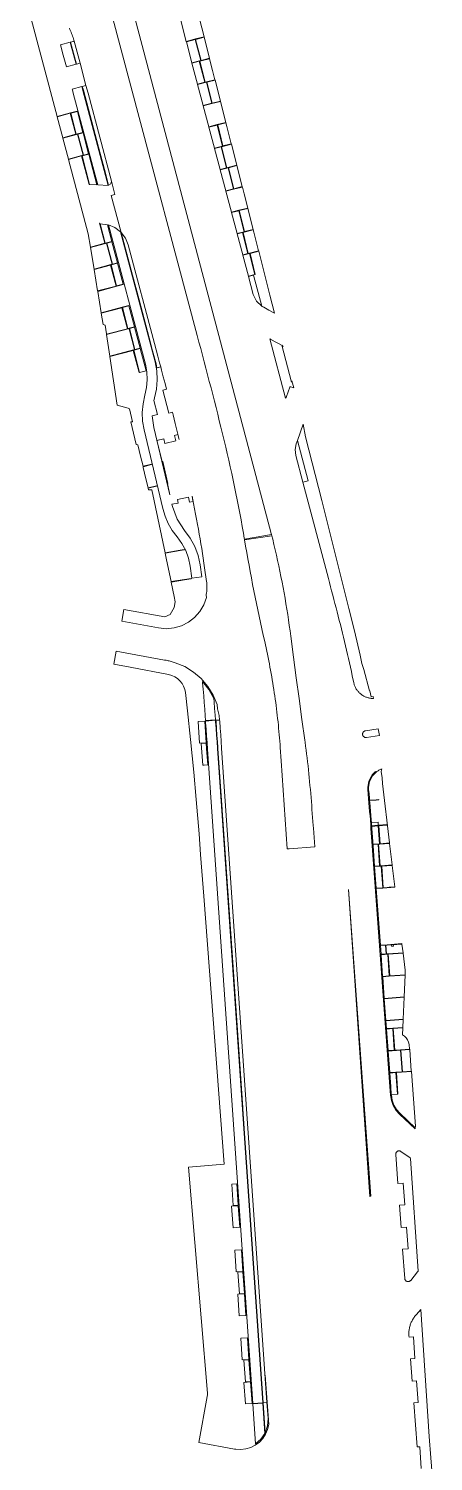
# Model space of a CAD drawing. Header units: metres. Extents: x 105146 to 106170, y 111783 to 118163.
# Drawn here: x 105354.5 to 105451.6, y 112404.7 to 112748.6 of the extents above; entities that cross this region are included whole.
import ezdxf

# ---------------------------------------------------------------- set-up
doc = ezdxf.new("R2010")
doc.units = ezdxf.units.M
doc.layers.add('20-EP-ZONA-DURA', color=253, linetype='CONTINUOUS', lineweight=13)
doc.layers.add('20-EP-ZONA-VERDE', color=84, linetype='CONTINUOUS', lineweight=13)

msp = doc.modelspace()

# ---------------------------------------------------------------- linework, layer by layer
at = {"layer": '20-EP-ZONA-DURA'}
for points in [[(105393.9353, 112756.8755), (105396.0021, 112748.7837), (105396.5542, 112746.6042), (105394.5405, 112746.0979), (105392.2799, 112745.5293), (105390.9499, 112750.5569), (105393.2723, 112751.1407), (105395.2689, 112751.6429), (105395.2447, 112751.7397), (105393.2479, 112751.2377), (105391.9801, 112756.2809), (105393.9573, 112756.7781), (105393.9353, 112756.8755)], [(105397.8558, 112741.4664), (105395.8662, 112740.9667), (105394.5362, 112745.9939), (105394.5649, 112746.0009), (105396.5788, 112746.5073), (105397.8558, 112741.4664)], [(105362.7575, 112742.2287), (105363.5083, 112739.4011), (105365.8279, 112740.0173), (105364.5897, 112744.6801), (105364.4163, 112745.3329), (105362.0967, 112744.7169), (105362.7575, 112742.2287)], [(105397.1255, 112735.8177), (105396.8343, 112735.7451), (105395.5049, 112740.7723), (105395.8573, 112740.8607), (105397.8804, 112741.3695), (105398.6051, 112738.5087), (105399.1628, 112736.3302), (105397.1255, 112735.8177)], [(105399.1876, 112736.2333), (105401.7916, 112726.0612), (105399.7105, 112725.5379), (105397.7035, 112725.0332), (105396.3727, 112730.0605), (105398.4421, 112730.5807), (105400.4945, 112731.0969), (105400.4701, 112731.1939), (105398.5145, 112730.7021), (105397.2465, 112735.7451), (105399.1876, 112736.2333)], [(105365.1733, 112733.1321), (105370.4139, 112713.3981), (105371.0261, 112711.0923), (105373.5437, 112710.9579), (105367.4871, 112733.7699), (105367.2397, 112734.7015), (105364.9201, 112734.0855), (105364.9713, 112733.8921), (105365.1733, 112733.1321)], [(105365.7831, 112723.2393), (105362.6467, 112722.4063), (105361.3158, 112727.4331), (105364.4485, 112728.2651), (105365.7831, 112723.2393)], [(105403.1022, 112720.9258), (105401.0995, 112720.4221), (105399.8315, 112725.4651), (105401.8165, 112725.9644), (105402.0385, 112725.0969), (105403.1022, 112720.9258)], [(105367.2391, 112718.1423), (105364.0033, 112717.2829), (105362.6723, 112722.3097), (105365.9049, 112723.1681), (105366.1945, 112723.245), (105367.5291, 112718.2193), (105367.2391, 112718.1423)], [(105402.2953, 112715.2579), (105402.0041, 112715.1847), (105400.7361, 112720.2276), (105401.0271, 112720.3007), (105403.1269, 112720.8289), (105404.4119, 112715.7901), (105402.2953, 112715.2579)], [(105405.7216, 112710.6544), (105403.6845, 112710.1422), (105402.4163, 112715.1851), (105404.4366, 112715.6932), (105405.7216, 112710.6544)], [(105404.8803, 112704.9779), (105403.1267, 112704.5369), (105401.7955, 112709.5641), (105403.6119, 112710.0209), (105405.7463, 112710.5575), (105406.1547, 112708.9561), (105407.0315, 112705.5186), (105404.8803, 112704.9779)], [(105408.3413, 112700.3832), (105406.2693, 112699.8621), (105405.0013, 112704.9051), (105407.0562, 112705.4219), (105408.3413, 112700.3832)], [(105407.4653, 112694.6979), (105407.1743, 112694.6247), (105405.9061, 112699.6677), (105406.1971, 112699.7409), (105408.366, 112700.2863), (105408.5047, 112699.7427), (105409.6465, 112695.2463), (105407.4653, 112694.6979)], [(105374.1947, 112691.9545), (105370.1443, 112690.8789), (105369.299, 112696.0347), (105372.8585, 112696.9799), (105373.1499, 112697.0573), (105374.4847, 112692.0315), (105374.1947, 112691.9545)], [(105409.6711, 112695.1495), (105412.3437, 112684.6247), (105413.4623, 112680.2703), (105412.0763, 112681.0352), (105410.89, 112681.6898), (105410.7414, 112681.772), (105410.7043, 112681.7923), (105410.687, 112681.8018), (105410.6785, 112681.8066), (105410.6737, 112681.8093), (105410.6707, 112681.8109), (105410.6669, 112681.8129), (105410.6377, 112681.8291), (105410.473, 112681.9262), (105410.4205, 112681.9591), (105408.4573, 112689.3793), (105407.2181, 112689.0677), (105407.1925, 112689.1643), (105408.7575, 112689.5578), (105408.8543, 112689.5823), (105407.5863, 112694.6252), (105409.6711, 112695.1495)], [(105375.4571, 112686.8061), (105371.0059, 112685.6241), (105370.1606, 112690.7799), (105374.1227, 112691.8319), (105375.4571, 112686.8061)], [(105378.1795, 112676.5617), (105373.1504, 112675.2261), (105373.1335, 112675.3383), (105372.7837, 112677.4355), (105372.3287, 112677.5565), (105371.8838, 112680.2701), (105376.8447, 112681.5875), (105378.1795, 112676.5617)], [(105379.5881, 112671.4521), (105373.9431, 112669.9529), (105373.1653, 112675.1267), (105378.3013, 112676.4905), (105378.5433, 112676.5547), (105379.8779, 112671.5291), (105379.5881, 112671.4521)], [(105412.6064, 112674.0039), (105415.4938, 112672.4106), (105415.5217, 112672.3024), (105415.2017, 112672.5689), (105417.5431, 112663.7259), (105417.6553, 112664.0492), (105418.0926, 112662.3576), (105417.3692, 112662.6066), (105417.3356, 112662.615), (105417.301, 112662.6175), (105417.2665, 112662.6139), (105417.2332, 112662.6045), (105417.2019, 112662.5894), (105417.1738, 112662.5692), (105417.1496, 112662.5444), (105417.13, 112662.5158), (105417.1156, 112662.4843), (105416.3544, 112660.2726), (105416.3271, 112660.2033), (105416.2951, 112660.1393), (105416.2589, 112660.0803), (105416.2168, 112660.0236), (105416.17, 112659.9711), (105416.1187, 112659.9227), (105416.0748, 112659.8873), (105412.3167, 112674.0983), (105412.3425, 112674.0954), (105412.4097, 112674.0816), (105412.4756, 112674.0622), (105412.5406, 112674.0366), (105412.6064, 112674.0039)], [(105434.9379, 112594.7253), (105436.2451, 112589.5969), (105436.3631, 112589.6031), (105436.6427, 112588.1677), (105437.1407, 112588.2363), (105437.2096, 112587.7981), (105437.0469, 112587.7994), (105436.8602, 112587.8082), (105436.6719, 112587.8245), (105436.4817, 112587.8485), (105436.2968, 112587.8794), (105436.1092, 112587.9184), (105435.9251, 112587.9643), (105435.7461, 112588.0165), (105435.5662, 112588.0768), (105435.386, 112588.1452), (105435.2115, 112588.2195), (105435.0421, 112588.2997), (105434.8741, 112588.3874), (105434.7087, 112588.4823), (105434.5471, 112588.5837), (105434.3914, 112588.6902), (105434.2383, 112588.8042), (105434.0941, 112588.9205), (105433.9492, 112589.0471), (105433.8108, 112589.1782), (105433.6801, 112589.3121), (105433.5524, 112589.4536), (105433.4317, 112589.5986), (105433.3164, 112589.7487), (105433.2062, 112589.9045), (105433.1023, 112590.0646), (105433.0059, 112590.2266), (105432.9156, 112590.3933), (105432.8314, 112590.5644), (105432.7545, 112590.7378), (105432.6853, 112590.9118), (105432.6222, 112591.0908), (105432.5662, 112591.272), (105432.5169, 112591.4575), (105432.4754, 112591.6431), (105432.3646, 112592.1877), (105432.148, 112593.2267), (105431.9272, 112594.2637), (105431.7025, 112595.2988), (105431.4735, 112596.3316), (105431.2411, 112597.3621), (105431.005, 112598.3906), (105430.7656, 112599.4172), (105430.5233, 112600.4417), (105430.2779, 112601.4643), (105430.03, 112602.485), (105429.7795, 112603.5037), (105429.5268, 112604.5206), (105429.2721, 112605.5356), (105429.0156, 112606.549), (105428.7573, 112607.5606), (105428.4976, 112608.5707), (105428.2367, 112609.579), (105427.9747, 112610.5858), (105427.7126, 112611.5882), (105427.4489, 112612.5928), (105427.1849, 112613.5957), (105426.9205, 112614.5974), (105426.6561, 112615.5978), (105426.3919, 112616.5969), (105420.2799, 112639.6977), (105421.5367, 112640.0301), (105418.9683, 112649.7383), (105420.3149, 112653.6507), (105420.8913, 112650.5647), (105424.7949, 112635.2853), (105427.3641, 112625.1033), (105428.6407, 112619.9861), (105431.3021, 112609.3937), (105432.6313, 112604.0009), (105434.0537, 112598.2289), (105434.4085, 112596.1651), (105434.9379, 112594.7253)], [(105412.8383, 112626.8343), (105406.2815, 112625.8824), (105406.2727, 112625.9338), (105406.2491, 112626.0735), (105412.7492, 112627.1961), (105412.8383, 112626.8343)], [(105416.524, 112551.7022), (105415.0657, 112572.7948), (105414.8446, 112575.9931), (105414.792, 112576.7549), (105414.7339, 112577.5336), (105414.672, 112578.3119), (105414.6065, 112579.0899), (105414.5373, 112579.8676), (105414.4645, 112580.645), (105414.388, 112581.422), (105414.3078, 112582.1987), (105414.2239, 112582.9749), (105414.1364, 112583.7508), (105414.0452, 112584.5262), (105413.9504, 112585.3012), (105413.8519, 112586.0758), (105413.7497, 112586.8498), (105413.6439, 112587.6234), (105413.5344, 112588.3965), (105413.4213, 112589.169), (105413.3046, 112589.941), (105413.1842, 112590.7125), (105413.0601, 112591.4833), (105412.9324, 112592.2536), (105412.8011, 112593.0233), (105412.6662, 112593.7921), (105412.5276, 112594.5607), (105412.3854, 112595.3284), (105412.2395, 112596.0954), (105412.0901, 112596.8618), (105411.937, 112597.6274), (105411.7803, 112598.3923), (105411.62, 112599.1564), (105411.4561, 112599.9198), (105411.2886, 112600.6824), (105411.1176, 112601.4438), (105410.7747, 112602.9665), (105410.4371, 112604.4901), (105410.1049, 112606.0147), (105409.778, 112607.5406), (105409.4564, 112609.0675), (105409.1402, 112610.5956), (105408.8294, 112612.1248), (105408.5239, 112613.6551), (105408.2237, 112615.1864), (105407.9289, 112616.7187), (105407.6394, 112618.2521), (105407.3554, 112619.7865), (105407.222, 112620.5211), (105407.0766, 112621.3218), (105406.8033, 112622.8582), (105406.5353, 112624.3955), (105406.2815, 112625.8824), (105412.8383, 112626.8343), (105413.0317, 112626.0487), (105413.3392, 112624.7667), (105413.6391, 112623.4828), (105413.9312, 112622.1972), (105414.2156, 112620.9098), (105414.4922, 112619.6207), (105414.7612, 112618.33), (105415.0223, 112617.0377), (105415.2758, 112615.7439), (105415.5214, 112614.4486), (105415.7593, 112613.152), (105415.9894, 112611.8536), (105416.2117, 112610.5537), (105416.4262, 112609.2532), (105416.6329, 112607.9511), (105416.8318, 112606.6477), (105417.0228, 112605.3432), (105417.206, 112604.0376), (105417.3815, 112602.7305), (105418.0402, 112597.7383), (105418.7068, 112592.7468), (105419.3811, 112587.7563), (105420.0632, 112582.7668), (105420.753, 112577.7785), (105420.8188, 112577.3053), (105420.9446, 112576.3645), (105421.0661, 112575.4222), (105421.1832, 112574.479), (105421.2959, 112573.5342), (105421.4048, 112572.5884), (105421.5099, 112571.6415), (105421.611, 112570.6935), (105421.709, 112569.7442), (105421.8037, 112568.7939), (105421.895, 112567.8425), (105421.9836, 112566.8901), (105422.0693, 112565.9369), (105422.1525, 112564.9826), (105422.2334, 112564.0273), (105422.312, 112563.0711), (105422.3887, 112562.1141), (105422.4635, 112561.1563), (105422.5365, 112560.1975), (105422.6083, 112559.238), (105422.6786, 112558.2774), (105422.7478, 112557.318), (105422.792, 112556.6975), (105423.1086, 112552.1574), (105416.9523, 112551.7318), (105416.524, 112551.7022)], [(105399.7097, 112586.3604), (105399.812, 112585.3482), (105399.814, 112585.3336), (105399.8173, 112585.3185), (105399.9015, 112584.9914), (105399.9783, 112584.6638), (105400.0479, 112584.3363), (105400.1105, 112584.0065), (105400.1659, 112583.6773), (105400.2147, 112583.3448), (105400.2565, 112583.0103), (105400.2909, 112582.6769), (105400.2961, 112582.6219), (105400.2922, 112582.6216), (105399.4015, 112582.5583), (105399.4017, 112582.5553), (105399.4269, 112582.2011), (105399.5401, 112580.5965), (105399.6525, 112578.9905), (105399.7643, 112577.3829), (105399.8555, 112576.0651), (105399.8626, 112575.9631), (105399.8757, 112575.7741), (105400.893, 112561.0976), (105400.8999, 112560.9977), (105403.353, 112525.6069), (105405.8387, 112489.5041), (105405.8556, 112489.503), (105405.8717, 112489.2703), (105407.3363, 112468.1411), (105409.4109, 112438.2004), (105409.412, 112438.1955), (105410.7605, 112418.7411), (105411.2595, 112411.5399), (105411.8162, 112413.2132), (105411.9237, 112414.9749), (105411.6583, 112418.8033), (105411.2031, 112425.3708), (105412.0692, 112413.519), (105411.794, 112412.3343), (105411.3177, 112411.215), (105410.6549, 112410.1952), (105409.8255, 112409.3054), (105408.8547, 112408.5727), (105407.7716, 112408.0192), (105406.6091, 112407.6615), (105405.4021, 112407.5105), (105404.1873, 112407.5707), (105403.86, 112407.6229), (105403.8291, 112407.6284), (105395.3291, 112409.2093), (105397.3429, 112420.2789), (105397.3879, 112420.6724), (105397.3807, 112421.0683), (105392.8071, 112475.2735), (105401.3735, 112475.9963), (105396.4997, 112540.3807), (105395.7393, 112550.3365), (105395.3509, 112555.2909), (105394.6711, 112563.5355), (105394.0895, 112570.1007), (105393.3293, 112577.9577), (105392.5977, 112584.7973), (105392.0835, 112589.2159), (105391.9278, 112589.9893), (105391.6523, 112590.7286), (105391.264, 112591.4154), (105390.7725, 112592.0325), (105390.1901, 112592.5646), (105389.5312, 112592.9985), (105388.8122, 112593.3234), (105388.0511, 112593.5311), (105378.8081, 112595.2843), (105374.8731, 112595.9977), (105375.4583, 112599.1683), (105387.0549, 112597.0281), (105387.3531, 112596.9741), (105387.4622, 112596.9534), (105387.7087, 112596.9059), (105387.9545, 112596.8545), (105388.1994, 112596.7993), (105388.4434, 112596.7403), (105388.6865, 112596.6774), (105388.9285, 112596.6107), (105389.4093, 112596.466), (105389.6479, 112596.388), (105391.9048, 112595.4328), (105393.9894, 112594.1441), (105395.8527, 112592.5521), (105397.451, 112590.6943), (105398.7468, 112588.6141), (105399.7097, 112586.3604)], [(105396.8189, 112583.6263), (105396.9007, 112582.4801), (105399.2945, 112582.6533), (105399.2129, 112583.7969), (105399.0973, 112585.3939), (105398.9797, 112586.9929), (105398.9185, 112587.8103), (105397.7173, 112589.9658), (105396.1951, 112591.9079), (105396.2207, 112591.5903), (105396.3451, 112590.0007), (105396.4669, 112588.4091), (105396.5863, 112586.8153), (105396.7037, 112585.2193), (105396.8189, 112583.6263)], [(105395.4765, 112577.0633), (105397.0723, 112577.1739), (105396.7087, 112582.3619), (105395.1169, 112582.2509), (105395.4765, 112577.0633)], [(105399.3015, 112582.5535), (105396.9077, 112582.3803), (105396.9331, 112582.0251), (105397.0461, 112580.4221), (105397.1585, 112578.8171), (105397.2703, 112577.2101), (105397.3817, 112575.6013), (105408.2665, 112418.5683), (105410.6607, 112418.7343), (105399.7761, 112575.7673), (105399.6645, 112577.3761), (105399.5527, 112578.9835), (105399.4403, 112580.5895), (105399.3271, 112582.1941), (105399.3015, 112582.5535)], [(105435.4543, 112578.4346), (105435.3833, 112578.4333), (105435.3146, 112578.438), (105435.2453, 112578.4488), (105435.1768, 112578.4657), (105435.1099, 112578.4886), (105435.0457, 112578.5171), (105434.9848, 112578.5507), (105434.926, 112578.5903), (105434.8718, 112578.6341), (105434.8209, 112578.6831), (105434.7755, 112578.7352), (105434.7343, 112578.7916), (105434.698, 112578.8518), (105434.6669, 112578.9152), (105434.6414, 112578.9812), (105434.6224, 112579.0472), (105434.6086, 112579.1172), (105434.6012, 112579.1865), (105434.5999, 112579.2565), (105434.6047, 112579.3274), (105434.6156, 112579.3966), (105434.6325, 112579.4647), (105434.6549, 112579.53), (105434.6836, 112579.5947), (105434.7178, 112579.6567), (105434.7561, 112579.7137), (105434.8004, 112579.7686), (105434.8492, 112579.8194), (105434.9019, 112579.8653), (105434.959, 112579.907), (105435.0192, 112579.9432), (105435.0819, 112579.9739), (105435.147, 112579.9991), (105435.2148, 112580.0187), (105435.2877, 112580.0329), (105438.3884, 112580.5016), (105438.6454, 112578.9138), (105435.528, 112578.4425), (105435.4543, 112578.4346)], [(105397.1706, 112575.7565), (105397.0779, 112577.0748), (105396.6735, 112577.0456), (105395.8835, 112576.9907), (105395.8838, 112576.9862), (105395.8667, 112576.9849), (105396.2428, 112571.802), (105396.5514, 112571.8246), (105397.4389, 112571.8861), (105397.4384, 112571.8933), (105397.4431, 112571.8937), (105397.1706, 112575.7565)], [(105439.3889, 112567.3487), (105441.0836, 112553.1071), (105438.7997, 112552.9374), (105438.4861, 112557.1941), (105440.5447, 112557.3535), (105440.5211, 112557.5523), (105438.3731, 112557.3811), (105438.3691, 112557.3808), (105438.3145, 112558.1155), (105436.7201, 112557.9969), (105436.6705, 112558.6405), (105436.5903, 112559.6779), (105436.5085, 112560.7163), (105436.4251, 112561.7557), (105436.3399, 112562.7963), (105436.3002, 112563.2719), (105437.8945, 112563.3989), (105438.5437, 112563.4507), (105438.5317, 112563.5499), (105437.8865, 112563.4985), (105436.292, 112563.3715), (105436.2523, 112563.8381), (105436.1627, 112564.8807), (105436.0692, 112565.9389), (105436.0505, 112566.4015), (105436.292, 112567.8664), (105436.9697, 112569.1875), (105437.0747, 112569.3263), (105437.7601, 112570.0353), (105437.8714, 112570.1258), (105438.0235, 112570.2414), (105438.1785, 112570.3498), (105438.3382, 112570.4522), (105438.5013, 112570.548), (105438.6696, 112570.6382), (105438.8405, 112570.7211), (105439.0145, 112570.7972), (105439.1923, 112570.8667), (105439.2292, 112570.8795), (105439.0641, 112570.2931), (105439.3141, 112568.7701), (105439.3889, 112567.3487)], [(105439.0871, 112547.6441), (105438.7977, 112547.6229), (105438.4181, 112552.809), (105438.7173, 112552.8309), (105441.0958, 112553.0051), (105441.3993, 112550.4543), (105441.7098, 112547.8361), (105439.0871, 112547.6441)], [(105440.5706, 112542.4397), (105439.5734, 112542.3665), (105439.1937, 112547.5515), (105441.7216, 112547.7367), (105442.3338, 112542.5742), (105441.9632, 112542.5419), (105440.9696, 112542.469), (105440.5706, 112542.4397)], [(105436.6243, 112468.2987), (105436.3248, 112468.2778), (105431.2338, 112541.9236), (105431.9575, 112532.0392), (105436.6243, 112468.2987)], [(105444.0535, 112528.8581), (105444.3231, 112526.7707), (105440.6351, 112526.5007), (105440.3355, 112526.4787), (105440.1821, 112528.5747), (105440.4813, 112528.5967), (105441.5783, 112528.677), (105441.6075, 112528.2781), (105442.0065, 112528.3071), (105441.9773, 112528.7062), (105444.0535, 112528.8581)], [(105444.8206, 112521.4929), (105441.1215, 112521.222), (105440.7417, 112526.4081), (105444.3359, 112526.6713), (105444.8665, 112522.5627), (105444.8206, 112521.4929)], [(105444.592, 112516.1619), (105439.8135, 112515.8121), (105439.4342, 112520.9983), (105441.0295, 112521.1151), (105444.8163, 112521.3923), (105444.592, 112516.1619)], [(105444.3633, 112510.8311), (105440.2005, 112510.5263), (105439.8207, 112515.7123), (105444.5877, 112516.0627), (105444.3633, 112510.8311)], [(105444.2738, 112508.7429), (105444.2665, 112508.8427), (105441.8393, 112508.6641), (105440.3449, 112508.5541), (105440.2077, 112510.4265), (105444.359, 112510.7305), (105444.2738, 112508.7429)], [(105444.2738, 112508.7429), (105444.2009, 112507.0447), (105444.6427, 112506.7291), (105445.053, 112506.3036), (105445.3923, 112505.8197), (105445.6525, 112505.289), (105445.8273, 112504.7243), (105445.9083, 112503.648), (105443.6875, 112503.4857), (105442.3275, 112503.3861), (105441.9459, 112508.5716), (105444.2738, 112508.7429)], [(105446.3064, 112498.3635), (105444.1729, 112498.2071), (105443.7939, 112503.3933), (105445.9159, 112503.5483), (105446.3064, 112498.3635)], [(105447.3031, 112485.1335), (105447.2355, 112484.7043), (105443.6116, 112488.1498), (105442.7871, 112489.0928), (105442.1495, 112490.171), (105441.7203, 112491.3478), (105441.5142, 112492.5833), (105441.5059, 112492.6973), (105443.002, 112492.8071), (105443.1015, 112492.8143), (105442.7213, 112498.0004), (105446.314, 112498.2637), (105447.3031, 112485.1335)], [(105446.1434, 112477.4041), (105447.9582, 112450.352), (105447.8219, 112450.1825), (105446.162, 112448.1173), (105446.1121, 112448.0606), (105446.0608, 112448.0117), (105446.0056, 112447.9677), (105445.9463, 112447.9286), (105445.8839, 112447.8949), (105445.819, 112447.8669), (105445.7519, 112447.8448), (105445.6831, 112447.8287), (105445.6124, 112447.8187), (105445.5425, 112447.815), (105445.4713, 112447.8176), (105445.4005, 112447.8264), (105445.3318, 112447.8413), (105445.264, 112447.8625), (105445.1983, 112447.8895), (105445.1363, 112447.9217), (105445.0758, 112447.9602), (105445.0198, 112448.0034), (105444.9683, 112448.0509), (105444.9201, 112448.1038), (105444.8778, 112448.1595), (105444.8397, 112448.2204), (105444.8075, 112448.2835), (105444.7812, 112448.3487), (105444.7606, 112448.4167), (105444.7461, 112448.4856), (105444.7374, 112448.5594), (105444.2209, 112455.6089), (105445.5173, 112455.7037), (105445.1377, 112460.8899), (105443.8411, 112460.7949), (105443.4469, 112466.1735), (105444.7433, 112466.2685), (105444.3637, 112471.4545), (105443.0671, 112471.3597), (105442.557, 112478.3408), (105442.5549, 112478.4132), (105442.5589, 112478.4835), (105442.569, 112478.5523), (105442.5847, 112478.6191), (105442.6064, 112478.6849), (105442.6338, 112478.7489), (105442.6669, 112478.8107), (105442.7045, 112478.8682), (105442.7483, 112478.924), (105442.795, 112478.9738), (105442.8467, 112479.0202), (105442.9032, 112479.0627), (105442.9619, 112479.0991), (105443.0099, 112479.1243), (105443.016, 112479.127), (105443.0318, 112479.1342), (105443.0415, 112479.1388), (105443.0881, 112479.1565), (105443.1545, 112479.1767), (105443.2226, 112479.1912), (105443.2916, 112479.1997), (105443.3609, 112479.2022), (105443.4313, 112479.1985), (105443.5, 112479.1889), (105443.567, 112479.1734), (105443.6329, 112479.1522), (105443.698, 112479.1247), (105443.759, 112479.0924), (105443.8214, 112479.052), (105446.0103, 112477.4986), (105446.1434, 112477.4041)], [(105404.7685, 112466.1403), (105404.4089, 112471.3279), (105403.2105, 112471.2449), (105403.5699, 112466.0573), (105404.7685, 112466.1403)], [(105405.1349, 112460.8531), (105404.7755, 112466.0405), (105403.1797, 112465.9299), (105403.5393, 112460.7423), (105405.1349, 112460.8531)], [(105404.2723, 112450.1677), (105405.8679, 112450.2783), (105405.5085, 112455.4659), (105403.9127, 112455.3553), (105404.2723, 112450.1677)], [(105406.2345, 112444.9911), (105405.8749, 112450.1785), (105404.6763, 112450.0955), (105405.0359, 112444.9079), (105406.2345, 112444.9911)], [(105406.6009, 112439.7037), (105406.2413, 112444.8913), (105404.6457, 112444.7807), (105405.0053, 112439.5931), (105406.6009, 112439.7037)], [(105405.7383, 112429.0185), (105407.3339, 112429.1291), (105406.9743, 112434.3167), (105405.3787, 112434.2061), (105405.7383, 112429.0185)], [(105407.7003, 112423.8417), (105407.3409, 112429.0293), (105406.1419, 112428.9463), (105406.5013, 112423.7587), (105407.7003, 112423.8417)], [(105408.0669, 112418.5545), (105407.7073, 112423.7421), (105406.1111, 112423.6313), (105406.4707, 112418.4439), (105408.0669, 112418.5545)], [(105410.6675, 112418.6345), (105408.2733, 112418.4685), (105408.9389, 112408.8649), (105410.2116, 112409.975), (105411.1715, 112411.3645), (105410.6675, 112418.6345)]]:
    msp.add_lwpolyline(points, close=True, dxfattribs=at)
for points in [[(105364.226, 112748.7058), (105364.3655, 112748.3955), (105364.5004, 112748.0827), (105364.6294, 112747.7702), (105364.7541, 112747.4546), (105364.8738, 112747.1372), (105364.9889, 112746.8169), (105365.0984, 112746.4967), (105365.2032, 112746.174), (105365.3029, 112745.8496), (105365.379, 112745.5877), (105365.1869, 112745.5375), (105364.5099, 112745.3629), (105365.9193, 112740.0489), (105365.9229, 112740.0498), (105365.9247, 112740.0429), (105366.7914, 112740.2731), (105366.7945, 112740.2739), (105368.2061, 112734.9581), (105367.3363, 112734.7271), (105367.3375, 112734.7228), (105367.3327, 112734.7215), (105370.1804, 112724.0154), (105370.2013, 112723.9366), (105370.1979, 112723.9357), (105372.8703, 112713.8555), (105372.8775, 112713.8574), (105373.6429, 112710.9749), (105374.1654, 112711.3247), (105374.3205, 112711.9341), (105375.1609, 112708.7688), (105374.2949, 112708.5423), (105376.6433, 112699.6868), (105376.6411, 112699.6891), (105377.7947, 112695.3451), (105380.946, 112683.4782), (105383.7791, 112672.8099), (105384.1921, 112671.2522), (105385.0226, 112668.1146), (105385.2087, 112667.1409), (105385.2761, 112667.1586), (105386.1477, 112667.3867), (105386.354, 112666.6041), (105386.7766, 112665.0003), (105387.1972, 112663.3962), (105387.5434, 112662.0653), (105386.6683, 112661.8359), (105388.1005, 112656.2915), (105388.9727, 112656.5079), (105389.1236, 112655.9156), (105389.6597, 112653.7801), (105389.9773, 112652.5), (105390.2922, 112651.2191), (105390.6031, 112649.9373), (105390.2953, 112651.1579), (105389.4225, 112650.9373), (105389.7548, 112649.6186), (105387.1315, 112649.0267), (105386.8799, 112650.0999), (105385.2407, 112649.7301), (105386.4879, 112644.6629), (105386.6235, 112644.6955), (105387.8667, 112639.437), (105387.7777, 112639.4149), (105388.3116, 112636.7011), (105384.4907, 112652.8641), (105384.1276, 112655.6118), (105385.4029, 112655.9397), (105384.525, 112659.3537), (105384.6731, 112659.9049), (105384.6807, 112659.9311), (105385.1522, 112662.0795), (105385.3282, 112664.2721), (105385.2056, 112666.4682), (105384.7867, 112668.6275), (105376.5005, 112699.8287), (105375.1433, 112700.8322), (105373.5811, 112701.4715), (105382.4673, 112668.0115), (105382.8241, 112666.1721), (105382.9285, 112664.3013), (105382.7785, 112662.4336), (105382.3769, 112660.6035), (105382.3693, 112660.5773), (105381.9146, 112658.5387), (105381.726, 112656.4586), (105381.8066, 112654.3715), (105382.1551, 112652.3121), (105386.6349, 112633.3613), (105387.1847, 112631.527), (105387.9471, 112629.7704), (105388.9114, 112628.116), (105390.0643, 112626.5869), (105391.2241, 112625.0104), (105392.1491, 112623.2856), (105392.8209, 112621.4473), (105393.2259, 112619.5325), (105393.6265, 112616.6371), (105395.9959, 112617.0171), (105395.6033, 112619.8615), (105395.128, 112622.1094), (105394.3395, 112624.2674), (105393.2536, 112626.2921), (105391.8923, 112628.1429), (105390.0885, 112630.8546), (105388.9705, 112633.9135), (105388.8538, 112634.4072), (105390.3403, 112634.6927), (105390.1564, 112635.553), (105392.79, 112636.1423), (105393.0419, 112634.9305), (105393.9267, 112635.0967), (105393.6685, 112636.3389), (105393.6758, 112636.3405), (105393.8054, 112635.7137), (105394.0379, 112634.5691), (105394.2859, 112633.3238), (105394.5287, 112632.0775), (105394.7665, 112630.8303), (105394.999, 112629.5821), (105395.2093, 112628.4261), (105395.4145, 112627.2692), (105395.6145, 112626.1114), (105395.8094, 112624.9527), (105395.9992, 112623.7927), (105396.1838, 112622.6318), (105396.3632, 112621.4701), (105396.5375, 112620.3075), (105396.7003, 112619.1905), (105396.8591, 112618.0734), (105397.0137, 112616.9554), (105397.1642, 112615.837), (105397.1886, 112615.6376), (105397.2087, 112615.4396), (105397.225, 112615.2384), (105397.2371, 112615.0375), (105397.2451, 112614.837), (105397.249, 112614.6345), (105397.2487, 112614.4356), (105397.2444, 112614.2365), (105397.2359, 112614.0351), (105397.2233, 112613.834), (105397.2066, 112613.6333), (105397.1858, 112613.4344), (105397.1611, 112613.2353), (105397.1321, 112613.0367), (105397.0992, 112612.8391), (105397.0615, 112612.6383), (105397.0583, 112612.6025), (105397.0593, 112612.5824), (105397.1183, 112611.9989), (105396.4762, 112610.2461), (105395.5195, 112608.6432), (105394.2816, 112607.2461), (105392.8056, 112606.1034), (105391.1429, 112605.2549), (105389.3515, 112604.7302), (105387.4938, 112604.5476), (105385.6345, 112604.7135), (105376.7833, 112606.3471), (105376.7873, 112606.3687), (105377.2947, 112609.1189), (105387.1227, 112607.3613), (105388.4607, 112607.9903), (105389.3925, 112609.6687), (105389.5955, 112611.0117), (105389.3899, 112612.2663), (105388.6669, 112615.7493), (105391.8627, 112616.2561), (105393.4437, 112616.5067), (105393.4279, 112616.6055), (105391.8469, 112616.3549), (105388.6465, 112615.8475), (105387.5629, 112621.0677), (105387.2277, 112622.6581), (105390.8133, 112623.2781), (105391.8551, 112623.4435), (105391.8037, 112623.5509), (105390.7963, 112623.3767), (105387.2071, 112622.7561), (105384.0273, 112637.8435), (105383.2527, 112637.8425), (105383.1509, 112638.2751), (105385.1509, 112638.7681), (105385.1279, 112638.8651), (105383.1281, 112638.3719), (105382.6141, 112640.5563), (105381.9753, 112643.2701), (105381.9367, 112643.4341), (105383.9325, 112643.9261), (105383.9085, 112644.0233), (105381.9138, 112643.5313), (105381.3365, 112645.9839), (105380.6979, 112648.6979), (105380.2445, 112648.7891), (105378.9579, 112654.1815), (105379.3935, 112654.1655), (105378.6749, 112657.2939), (105378.3051, 112657.5087), (105375.7149, 112658.1669), (105373.958, 112669.8537), (105379.5657, 112671.3425), (105380.9745, 112666.0325), (105381.0711, 112666.0581), (105382.6683, 112666.4759), (105381.2559, 112671.7915), (105381.2303, 112671.8881), (105379.8957, 112676.9139), (105379.8699, 112677.0107), (105378.5353, 112682.0365), (105378.5097, 112682.1331), (105376.9153, 112681.7097), (105371.8675, 112680.3691), (105371.0222, 112685.5249), (105375.5791, 112686.7351), (105377.1751, 112687.1589), (105377.1493, 112687.2555), (105375.8147, 112692.2813), (105375.7889, 112692.3779), (105374.4543, 112697.4037), (105374.4287, 112697.5005), (105373.3593, 112701.5275), (105371.601, 112701.7182), (105371.5477, 112701.9201), (105371.4433, 112701.9237), (105372.7367, 112697.051), (105369.2827, 112696.1339), (105368.7619, 112699.3103), (105364.0288, 112717.1863), (105367.1691, 112718.0201), (105368.9905, 112711.1611), (105369.0949, 112711.1577), (105370.8173, 112711.0995), (105368.8599, 112718.4692), (105368.8345, 112718.5659), (105367.4996, 112723.5916), (105367.4737, 112723.6883), (105366.1387, 112728.714), (105366.1129, 112728.8105), (105364.5185, 112728.3871), (105361.2902, 112727.5299), (105354.4515, 112753.3585)], [(105448.7093, 112402.9955), (105448.3295, 112408.1817), (105447.6971, 112408.1353), (105446.9225, 112418.7159), (105447.9571, 112418.8217), (105447.5773, 112424.0079), (105446.5405, 112423.9319), (105446.1473, 112429.3021), (105447.1815, 112429.3779), (105446.8017, 112434.5641), (105445.7677, 112434.4883), (105445.7425, 112434.8338), (105445.7298, 112435.0548), (105445.7244, 112435.2791), (105445.7264, 112435.5004), (105445.7355, 112435.7217), (105445.7518, 112435.9427), (105445.7753, 112436.1629), (105445.8059, 112436.382), (105445.8438, 112436.6001), (105445.8885, 112436.8168), (105445.9405, 112437.0324), (105445.9993, 112437.2456), (105446.0665, 112437.4612), (105446.1388, 112437.669), (105446.2175, 112437.8735), (105446.3039, 112438.0781), (105446.3969, 112438.2798), (105446.497, 112438.4795), (105446.6031, 112438.6747), (105446.7147, 112438.865), (105446.8317, 112439.0506), (105446.9586, 112439.2378), (105447.088, 112439.4159), (105447.2238, 112439.5907), (105447.3641, 112439.7596), (105447.5149, 112439.9295), (105448.5795, 112441.0902), (105448.5795, 112441.0902), (105450.6233, 112410.6239), (105450.9999, 112405.4791), (105451.5965, 112397.4247)]]:
    msp.add_lwpolyline(points, dxfattribs=at)
at = {"layer": '20-EP-ZONA-VERDE'}
msp.add_lwpolyline([(105368.1365, 112796.0573), (105412.7001, 112627.3907), (105412.7001, 112627.3907), (105412.7513, 112627.1965), (105406.2491, 112626.0735), (105406.2157, 112626.2709), (105406.0157, 112627.4549), (105405.7355, 112629.0561), (105405.4459, 112630.6557), (105405.1477, 112632.2535), (105404.8407, 112633.8497), (105404.5257, 112635.4443), (105404.2027, 112637.0373), (105403.8721, 112638.6287), (105403.5343, 112640.2185), (105403.1895, 112641.8067), (105402.8381, 112643.3937), (105402.4805, 112644.9789), (105402.1169, 112646.5629), (105401.7477, 112648.1455), (105401.3733, 112649.7269), (105400.9937, 112651.3069), (105400.6095, 112652.8859), (105400.2209, 112654.4637), (105399.8281, 112656.0403), (105399.4317, 112657.6161), (105399.0319, 112659.1911), (105398.6289, 112660.7651), (105398.2231, 112662.3383), (105397.8149, 112663.9109), (105397.4045, 112665.4829), (105396.9923, 112667.0545), (105396.5785, 112668.6255), (105396.1633, 112670.1961), (105395.7475, 112671.7665), (105395.3309, 112673.3365), (105394.9139, 112674.9067), (105363.0953, 112794.7235)], dxfattribs=at)
for points in [[(105396.5853, 112746.5089), (105394.5649, 112746.0009), (105394.5362, 112745.9939), (105394.4394, 112745.9686), (105392.3055, 112745.4327), (105392.2799, 112745.5293), (105394.5405, 112746.0979), (105396.5611, 112746.6059), (105396.5853, 112746.5089)], [(105366.7945, 112740.2739), (105365.9247, 112740.0429), (105364.6863, 112744.7057), (105364.5129, 112745.3587), (105365.3829, 112745.5895), (105366.7945, 112740.2739)], [(105395.7696, 112740.9417), (105393.6357, 112740.4053), (105392.3055, 112745.4327), (105394.4394, 112745.9686), (105395.7696, 112740.9417)], [(105395.8662, 112740.9667), (105395.8328, 112740.9581), (105395.7696, 112740.9417), (105394.4394, 112745.9686), (105394.5362, 112745.9939), (105395.8662, 112740.9667)], [(105397.8803, 112741.3695), (105395.8573, 112740.8607), (105395.5049, 112740.7723), (105395.4078, 112740.7474), (105393.6613, 112740.3085), (105393.6357, 112740.4053), (105395.7696, 112740.9417), (105395.8328, 112740.9581), (105395.8662, 112740.9667), (105397.8561, 112741.4665), (105397.8803, 112741.3695)], [(105396.7376, 112735.7202), (105394.9925, 112735.2815), (105393.6613, 112740.3085), (105395.4078, 112740.7474), (105396.7376, 112735.7202)], [(105396.8343, 112735.7451), (105396.7376, 112735.7202), (105395.4078, 112740.7474), (105395.5049, 112740.7723), (105396.8343, 112735.7451)], [(105399.1877, 112736.2333), (105397.2465, 112735.7451), (105397.1496, 112735.7208), (105395.0169, 112735.1845), (105394.9925, 112735.2815), (105396.7376, 112735.7202), (105396.8343, 112735.7451), (105397.1255, 112735.8177), (105399.1633, 112736.3303), (105399.1877, 112736.2333)], [(105368.7097, 112733.0617), (105374.3205, 112711.9341), (105374.1652, 112711.3243), (105373.6429, 112710.9749), (105367.5837, 112733.7955), (105367.3363, 112734.7271), (105368.2061, 112734.9581), (105368.7097, 112733.0617)], [(105398.4177, 112730.6777), (105396.3479, 112730.1574), (105395.0169, 112735.1845), (105397.1496, 112735.7208), (105398.4177, 112730.6777)], [(105398.5145, 112730.7021), (105398.4177, 112730.6777), (105397.1496, 112735.7208), (105397.2465, 112735.7451), (105398.5145, 112730.7021)], [(105396.3504, 112730.1472), (105396.3479, 112730.1574), (105398.4177, 112730.6777), (105396.3504, 112730.1472)], [(105400.4945, 112731.0969), (105398.4421, 112730.5807), (105396.3727, 112730.0605), (105396.3504, 112730.1472), (105398.4177, 112730.6777), (105398.5145, 112730.7021), (105400.4701, 112731.1939), (105400.4945, 112731.0969)], [(105366.1387, 112728.714), (105364.5448, 112728.2907), (105364.4485, 112728.2651), (105361.3157, 112727.4331), (105361.2901, 112727.5299), (105364.5185, 112728.3871), (105366.1129, 112728.8105), (105366.1387, 112728.714)], [(105365.8796, 112723.2649), (105365.7831, 112723.2393), (105364.4485, 112728.2651), (105364.5448, 112728.2907), (105365.8796, 112723.2649)], [(105367.4737, 112723.6883), (105365.8796, 112723.2649), (105364.5448, 112728.2907), (105366.1387, 112728.714), (105367.4737, 112723.6883)], [(105401.8155, 112725.9641), (105399.8315, 112725.4651), (105399.7346, 112725.4408), (105397.7285, 112724.9363), (105397.7041, 112725.0333), (105399.7105, 112725.5379), (105401.7911, 112726.0611), (105401.8155, 112725.9641)], [(105367.4996, 112723.5916), (105366.291, 112723.2707), (105366.1945, 112723.245), (105365.9049, 112723.1681), (105362.6723, 112722.3097), (105362.6467, 112722.4063), (105365.7831, 112723.2393), (105365.8796, 112723.2649), (105367.4737, 112723.6883), (105367.4996, 112723.5916)], [(105367.6257, 112718.2449), (105367.5291, 112718.2193), (105366.1945, 112723.245), (105366.291, 112723.2707), (105367.6257, 112718.2449)], [(105368.8345, 112718.5659), (105367.6257, 112718.2449), (105366.291, 112723.2707), (105367.4996, 112723.5916), (105368.8345, 112718.5659)], [(105401.0027, 112720.3978), (105399.0597, 112719.9093), (105397.7285, 112724.9363), (105399.7346, 112725.4408), (105401.0027, 112720.3978)], [(105401.0995, 112720.4221), (105401.0027, 112720.3978), (105399.7346, 112725.4408), (105399.8315, 112725.4651), (105401.0995, 112720.4221)], [(105403.1271, 112720.8289), (105401.0271, 112720.3007), (105400.7361, 112720.2276), (105400.6391, 112720.2033), (105399.0841, 112719.8123), (105399.0597, 112719.9093), (105401.0027, 112720.3978), (105401.0995, 112720.4221), (105403.1027, 112720.9259), (105403.1271, 112720.8289)], [(105401.9072, 112715.1603), (105400.4153, 112714.7851), (105399.0841, 112719.8123), (105400.6391, 112720.2033), (105401.9072, 112715.1603)], [(105402.0041, 112715.1847), (105401.9072, 112715.1603), (105400.6391, 112720.2033), (105400.7361, 112720.2276), (105402.0041, 112715.1847)], [(105368.8599, 112718.4692), (105367.2656, 112718.0457), (105367.1691, 112718.0201), (105364.0287, 112717.1863), (105364.0031, 112717.2829), (105367.2391, 112718.1423), (105367.5291, 112718.2193), (105367.6257, 112718.2449), (105368.8345, 112718.5659), (105368.8599, 112718.4692)], [(105369.0949, 112711.1577), (105368.9905, 112711.1611), (105367.1691, 112718.0201), (105367.2656, 112718.0457), (105369.0949, 112711.1577)], [(105370.8173, 112711.0995), (105369.0949, 112711.1577), (105367.2656, 112718.0457), (105368.8599, 112718.4692), (105370.8173, 112711.0995)], [(105404.4363, 112715.6931), (105402.4163, 112715.1851), (105402.3195, 112715.1608), (105400.4399, 112714.6881), (105400.4153, 112714.7851), (105401.9072, 112715.1603), (105402.0041, 112715.1847), (105402.2953, 112715.2579), (105404.4119, 112715.7901), (105404.4363, 112715.6931)], [(105403.5876, 112710.1178), (105401.7711, 112709.661), (105400.4399, 112714.6881), (105402.3195, 112715.1608), (105403.5876, 112710.1178)], [(105403.6845, 112710.1422), (105403.5876, 112710.1178), (105402.3195, 112715.1608), (105402.4163, 112715.1851), (105403.6845, 112710.1422)], [(105405.7457, 112710.5573), (105403.6119, 112710.0209), (105401.7955, 112709.5641), (105401.7711, 112709.661), (105403.5876, 112710.1178), (105403.6845, 112710.1422), (105405.7213, 112710.6543), (105405.7457, 112710.5573)], [(105407.0559, 112705.4219), (105405.0013, 112704.9051), (105404.9044, 112704.8808), (105403.1511, 112704.4399), (105403.1267, 112704.5369), (105404.8803, 112704.9779), (105407.0317, 112705.5187), (105407.0559, 112705.4219)], [(105371.5477, 112701.9201), (105371.601, 112701.7182), (105372.8332, 112697.0766), (105372.7367, 112697.051), (105371.4433, 112701.9237), (105371.5477, 112701.9201)], [(105373.3593, 112701.5275), (105374.4287, 112697.5005), (105372.8332, 112697.0766), (105371.601, 112701.7182), (105373.3593, 112701.5275)], [(105406.1727, 112699.8378), (105404.4819, 112699.4127), (105403.1511, 112704.4399), (105404.9044, 112704.8808), (105406.1727, 112699.8378)], [(105406.2693, 112699.8621), (105406.1727, 112699.8378), (105404.9044, 112704.8808), (105405.0013, 112704.9051), (105406.2693, 112699.8621)], [(105378.3787, 112696.6525), (105384.6489, 112673.0407), (105385.0627, 112671.4831), (105385.4755, 112669.9267), (105385.8875, 112668.3713), (105386.1477, 112667.3867), (105385.2087, 112667.1409), (105385.0175, 112668.1413), (105384.6055, 112669.6961), (105384.1927, 112671.2523), (105383.7791, 112672.8099), (105376.6411, 112699.6891), (105377.7085, 112698.2845), (105378.3787, 112696.6525)], [(105404.4833, 112699.4073), (105404.4819, 112699.4127), (105406.1727, 112699.8378), (105404.4833, 112699.4073)], [(105408.3659, 112700.2863), (105406.1971, 112699.7409), (105405.9061, 112699.6677), (105405.8093, 112699.6433), (105404.5069, 112699.3159), (105404.4833, 112699.4073), (105406.1727, 112699.8378), (105406.2693, 112699.8621), (105408.3417, 112700.3833), (105408.3659, 112700.2863)], [(105407.0774, 112694.6003), (105405.8381, 112694.2887), (105404.5069, 112699.3159), (105405.8093, 112699.6433), (105407.0774, 112694.6003)], [(105407.1743, 112694.6247), (105407.0774, 112694.6003), (105405.8093, 112699.6433), (105405.9061, 112699.6677), (105407.1743, 112694.6247)], [(105374.4543, 112697.4037), (105373.2466, 112697.0829), (105373.1499, 112697.0573), (105372.8585, 112696.9799), (105369.2989, 112696.0347), (105369.2827, 112696.1339), (105372.7367, 112697.051), (105372.8332, 112697.0766), (105374.4287, 112697.5005), (105374.4543, 112697.4037)], [(105374.5813, 112692.0573), (105374.4847, 112692.0315), (105373.1499, 112697.0573), (105373.2466, 112697.0829), (105374.5813, 112692.0573)], [(105375.7889, 112692.3779), (105374.5813, 112692.0573), (105373.2466, 112697.0829), (105374.4543, 112697.4037), (105375.7889, 112692.3779)], [(105409.6757, 112695.1507), (105407.5863, 112694.6252), (105407.4894, 112694.6009), (105405.8625, 112694.1917), (105405.8381, 112694.2887), (105407.0774, 112694.6003), (105407.1743, 112694.6247), (105407.4653, 112694.6979), (105409.6513, 112695.2475), (105409.6757, 112695.1507)], [(105408.8543, 112689.5823), (105408.7575, 112689.5578), (105407.4894, 112694.6009), (105407.5863, 112694.6252), (105408.8543, 112689.5823)], [(105375.8147, 112692.2813), (105374.2193, 112691.8577), (105374.1227, 112691.8319), (105370.1605, 112690.7799), (105370.1443, 112690.8789), (105374.1947, 112691.9545), (105374.4847, 112692.0315), (105374.5813, 112692.0573), (105375.7889, 112692.3779), (105375.8147, 112692.2813)], [(105375.5537, 112686.8317), (105375.4571, 112686.8061), (105374.1227, 112691.8319), (105374.2193, 112691.8577), (105375.5537, 112686.8317)], [(105377.1493, 112687.2555), (105375.5537, 112686.8317), (105374.2193, 112691.8577), (105375.8147, 112692.2813), (105377.1493, 112687.2555)], [(105408.7575, 112689.5578), (105407.1925, 112689.1643), (105405.8625, 112694.1917), (105407.4894, 112694.6009), (105408.7575, 112689.5578)], [(105410.4205, 112681.9591), (105409.119, 112683.1764), (105408.3513, 112684.7847), (105407.2181, 112689.0677), (105408.4573, 112689.3793), (105410.4205, 112681.9591)], [(105377.1751, 112687.1589), (105375.5791, 112686.7351), (105371.0221, 112685.5249), (105371.0059, 112685.6241), (105375.4571, 112686.8061), (105375.5537, 112686.8317), (105377.1493, 112687.2555), (105377.1751, 112687.1589)], [(105378.5353, 112682.0365), (105376.9412, 112681.6131), (105376.8447, 112681.5875), (105371.8837, 112680.2701), (105371.8675, 112680.3691), (105376.9153, 112681.7097), (105378.5097, 112682.1331), (105378.5353, 112682.0365)], [(105378.276, 112676.5873), (105378.1795, 112676.5617), (105376.8447, 112681.5875), (105376.9412, 112681.6131), (105378.276, 112676.5873)], [(105379.8699, 112677.0107), (105378.276, 112676.5873), (105376.9412, 112681.6131), (105378.5353, 112682.0365), (105379.8699, 112677.0107)], [(105379.8957, 112676.9139), (105378.6399, 112676.5804), (105378.5433, 112676.5547), (105378.3013, 112676.4905), (105373.1653, 112675.1267), (105373.1505, 112675.2261), (105378.1795, 112676.5617), (105378.276, 112676.5873), (105379.8699, 112677.0107), (105379.8957, 112676.9139)], [(105379.9745, 112671.5547), (105379.8779, 112671.5291), (105378.5433, 112676.5547), (105378.6399, 112676.5804), (105379.9745, 112671.5547)], [(105381.2303, 112671.8881), (105379.9745, 112671.5547), (105378.6399, 112676.5804), (105379.8957, 112676.9139), (105381.2303, 112671.8881)], [(105381.2559, 112671.7915), (105379.6622, 112671.3682), (105379.6137, 112671.3553), (105379.5657, 112671.3425), (105373.9581, 112669.8537), (105373.9431, 112669.9529), (105379.5881, 112671.4521), (105379.8779, 112671.5291), (105379.9745, 112671.5547), (105381.2303, 112671.8881), (105381.2559, 112671.7915)], [(105381.0711, 112666.0581), (105380.9745, 112666.0325), (105379.5657, 112671.3425), (105379.6137, 112671.3553), (105379.6622, 112671.3682), (105381.0711, 112666.0581)], [(105382.6683, 112666.4759), (105381.0711, 112666.0581), (105379.6622, 112671.3682), (105381.2559, 112671.7915), (105382.6683, 112666.4759)], [(105421.5367, 112640.0301), (105420.2799, 112639.6977), (105418.5811, 112646.1189), (105418.4246, 112647.5212), (105418.6827, 112648.9087), (105418.9683, 112649.7383), (105421.5367, 112640.0301)], [(105383.9325, 112643.9261), (105381.9377, 112643.4343), (105381.9139, 112643.5313), (105383.9085, 112644.0233), (105383.9325, 112643.9261)], [(105385.1509, 112638.7681), (105383.1509, 112638.2751), (105383.1281, 112638.3719), (105385.1279, 112638.8651), (105385.1509, 112638.7681)], [(105391.8551, 112623.4435), (105390.8133, 112623.2781), (105387.2277, 112622.6581), (105387.2071, 112622.7561), (105390.7963, 112623.3767), (105391.8037, 112623.5509), (105391.8551, 112623.4435)], [(105393.4437, 112616.5067), (105391.8627, 112616.2561), (105388.6669, 112615.7493), (105388.6465, 112615.8475), (105391.8469, 112616.3549), (105393.4279, 112616.6055), (105393.4437, 112616.5067)], [(105397.0723, 112577.1739), (105395.4765, 112577.0633), (105395.1169, 112582.2509), (105396.7087, 112582.3619), (105397.0723, 112577.1739)], [(105400.3193, 112582.3321), (105400.4379, 112580.6593), (105400.5503, 112579.0529), (105400.6621, 112577.4451), (105400.7737, 112575.8363), (105411.6583, 112418.8033), (105410.7605, 112418.7411), (105399.8757, 112575.7741), (105399.7643, 112577.3829), (105399.6525, 112578.9905), (105399.5401, 112580.5965), (105399.4269, 112582.2011), (105399.4015, 112582.5583), (105400.2961, 112582.6219), (105400.3193, 112582.3321)], [(105397.4389, 112571.8861), (105396.2431, 112571.8033), (105395.8835, 112576.9907), (105397.0793, 112577.0737), (105397.4389, 112571.8861)], [(105437.7601, 112570.0353), (105437.0747, 112569.3263), (105436.9697, 112569.1875), (105436.292, 112567.8662), (105436.0505, 112566.4015), (105436.0691, 112565.9399), (105436.1627, 112564.8807), (105436.2523, 112563.8381), (105436.292, 112563.3715), (105436.3002, 112563.2719), (105436.3399, 112562.7963), (105436.4251, 112561.7557), (105436.5085, 112560.7163), (105436.5903, 112559.6779), (105436.6705, 112558.6405), (105436.7615, 112557.4615), (105436.7767, 112557.2622), (105436.5773, 112557.247), (105436.5621, 112557.4463), (105436.4711, 112558.6253), (105436.3909, 112559.6623), (105436.3091, 112560.7003), (105436.2259, 112561.7395), (105436.1405, 112562.7797), (105436.0531, 112563.8211), (105435.9633, 112564.8633), (105435.8699, 112565.9221), (105435.8505, 112566.4031), (105436.1014, 112567.9267), (105436.8081, 112569.3051), (105436.9173, 112569.4499), (105437.7321, 112570.2709), (105437.7601, 112570.0353)], [(105438.5437, 112563.4507), (105437.8945, 112563.3989), (105436.3002, 112563.2719), (105436.292, 112563.3715), (105437.8865, 112563.4985), (105438.5317, 112563.5499), (105438.5437, 112563.4507)], [(105436.7918, 112557.0629), (105436.8279, 112556.5671), (105436.9044, 112555.5339), (105436.9804, 112554.5019), (105437.056, 112553.4713), (105437.1043, 112552.8131), (105437.1117, 112552.7133), (105437.1316, 112552.4415), (105437.4913, 112547.5273), (105437.4987, 112547.4275), (105437.8784, 112542.2421), (105437.8855, 112542.1433), (105438.8787, 112528.5795), (105438.8859, 112528.4797), (105439.0395, 112526.3837), (105439.0467, 112526.2841), (105439.4271, 112521.0981), (105439.4342, 112520.9983), (105439.8135, 112515.8121), (105439.8207, 112515.7123), (105440.2005, 112510.5263), (105440.2077, 112510.4265), (105440.3449, 112508.5541), (105440.3521, 112508.4543), (105440.7317, 112503.2699), (105440.7391, 112503.1701), (105441.1189, 112497.9833), (105441.1261, 112497.8835), (105441.3615, 112494.6687), (105441.5059, 112492.6973), (105441.5143, 112492.5823), (105441.7202, 112491.3477), (105442.1491, 112490.1712), (105442.7865, 112489.0934), (105443.6107, 112488.1507), (105447.2355, 112484.7043), (105447.1977, 112484.4643), (105443.4729, 112488.0057), (105442.6246, 112488.976), (105441.9685, 112490.0853), (105441.527, 112491.2961), (105441.3149, 112492.5677), (105441.1621, 112494.6541), (105436.9321, 112552.4269), (105436.8567, 112553.4565), (105436.7809, 112554.4873), (105436.7049, 112555.5191), (105436.6279, 112556.5521), (105436.5773, 112557.247), (105436.7767, 112557.2622), (105436.7918, 112557.0629)], [(105440.5447, 112557.3535), (105438.4861, 112557.1941), (105438.3871, 112557.1864), (105436.7918, 112557.0629), (105436.7767, 112557.2622), (105438.3731, 112557.3811), (105440.5211, 112557.5523), (105440.5447, 112557.3535)], [(105438.7002, 112552.9299), (105437.1043, 112552.8131), (105437.056, 112553.4713), (105436.9804, 112554.5019), (105436.9044, 112555.5339), (105436.8279, 112556.5671), (105436.7918, 112557.0629), (105438.3871, 112557.1864), (105438.7002, 112552.9299)], [(105438.7997, 112552.9374), (105438.7099, 112552.9307), (105438.7002, 112552.9299), (105438.3871, 112557.1864), (105438.4861, 112557.1941), (105438.7997, 112552.9374)], [(105441.0959, 112553.0051), (105438.7173, 112552.8309), (105438.4181, 112552.809), (105438.3183, 112552.8017), (105437.1117, 112552.7133), (105437.1043, 112552.8131), (105438.7002, 112552.9299), (105438.7099, 112552.9307), (105438.7997, 112552.9374), (105441.0837, 112553.1071), (105441.0959, 112553.0051)], [(105438.6982, 112547.6155), (105437.4913, 112547.5273), (105437.1316, 112552.4415), (105437.1117, 112552.7133), (105438.3183, 112552.8017), (105438.6982, 112547.6155)], [(105438.7977, 112547.6229), (105438.6982, 112547.6155), (105438.3183, 112552.8017), (105438.4181, 112552.809), (105438.7977, 112547.6229)], [(105441.7217, 112547.7367), (105439.1937, 112547.5515), (105439.0941, 112547.5443), (105437.4987, 112547.4275), (105437.4913, 112547.5273), (105438.6982, 112547.6155), (105438.7977, 112547.6229), (105439.0871, 112547.6441), (105441.7099, 112547.8361), (105441.7217, 112547.7367)], [(105439.4737, 112542.3592), (105437.8784, 112542.2421), (105437.4987, 112547.4275), (105439.0941, 112547.5443), (105439.4737, 112542.3592)], [(105439.5734, 112542.3665), (105439.4737, 112542.3592), (105439.0941, 112547.5443), (105439.1937, 112547.5515), (105439.5734, 112542.3665)], [(105442.3511, 112542.4705), (105439.4813, 112542.2601), (105437.8855, 112542.1433), (105437.8784, 112542.2421), (105439.4737, 112542.3592), (105439.5734, 112542.3665), (105442.3389, 112542.5695), (105442.3511, 112542.4705)], [(105444.0535, 112528.8581), (105440.4813, 112528.5967), (105440.1821, 112528.5747), (105440.0823, 112528.5674), (105438.8859, 112528.4797), (105438.8787, 112528.5795), (105440.4739, 112528.6963), (105444.0407, 112528.9575), (105444.0535, 112528.8581)], [(105440.2358, 112526.4715), (105439.0395, 112526.3837), (105438.8859, 112528.4797), (105440.0823, 112528.5674), (105440.2358, 112526.4715)], [(105444.3359, 112526.6713), (105440.7417, 112526.4081), (105440.6422, 112526.4009), (105439.0467, 112526.2841), (105439.0395, 112526.3837), (105440.2358, 112526.4715), (105440.3355, 112526.4787), (105440.6351, 112526.5007), (105444.3231, 112526.7707), (105444.3359, 112526.6713)], [(105441.0219, 112521.2147), (105439.4271, 112521.0981), (105439.0467, 112526.2841), (105440.6422, 112526.4009), (105441.0219, 112521.2147)], [(105440.3355, 112526.4787), (105440.2358, 112526.4715), (105440.0823, 112528.5674), (105440.1821, 112528.5747), (105440.3355, 112526.4787)], [(105441.1215, 112521.222), (105441.0219, 112521.2147), (105440.6422, 112526.4009), (105440.7417, 112526.4081), (105441.1215, 112521.222)], [(105444.8163, 112521.3923), (105441.0295, 112521.1151), (105439.4342, 112520.9983), (105439.4271, 112521.0981), (105441.0219, 112521.2147), (105441.1215, 112521.222), (105444.8207, 112521.4929), (105444.8163, 112521.3923)], [(105444.5877, 112516.0627), (105439.8207, 112515.7123), (105439.8135, 112515.8121), (105444.5919, 112516.1619), (105444.5877, 112516.0627)], [(105444.3589, 112510.7305), (105440.2077, 112510.4265), (105440.2005, 112510.5263), (105444.3633, 112510.8311), (105444.3589, 112510.7305)], [(105444.2737, 112508.7429), (105441.9459, 112508.5716), (105441.8463, 112508.5643), (105440.3521, 112508.4543), (105440.3449, 112508.5541), (105441.8393, 112508.6641), (105444.2665, 112508.8427), (105444.2737, 112508.7429)], [(105442.2278, 112503.3786), (105440.7317, 112503.2699), (105440.3521, 112508.4543), (105441.8463, 112508.5643), (105442.2278, 112503.3786)], [(105442.3275, 112503.3861), (105442.2278, 112503.3786), (105441.8463, 112508.5643), (105441.9459, 112508.5716), (105442.3275, 112503.3861)], [(105445.9159, 112503.5483), (105443.7939, 112503.3933), (105443.6944, 112503.386), (105440.7391, 112503.1701), (105440.7317, 112503.2699), (105442.2278, 112503.3786), (105442.3275, 112503.3861), (105443.6875, 112503.4857), (105445.9087, 112503.6481), (105445.9159, 112503.5483)], [(105444.0732, 112498.1999), (105442.6147, 112498.0929), (105441.1189, 112497.9833), (105440.7391, 112503.1701), (105443.6944, 112503.386), (105444.0732, 112498.1999)], [(105444.1729, 112498.2071), (105444.0732, 112498.1999), (105443.6944, 112503.386), (105443.7939, 112503.3933), (105444.1729, 112498.2071)], [(105446.3141, 112498.2637), (105442.7213, 112498.0004), (105442.6218, 112497.9931), (105441.1261, 112497.8835), (105441.1189, 112497.9833), (105442.6147, 112498.0929), (105444.0732, 112498.1999), (105444.1729, 112498.2071), (105446.3067, 112498.3635), (105446.3141, 112498.2637)], [(105443.002, 112492.8071), (105441.5059, 112492.6973), (105441.3615, 112494.6687), (105441.1261, 112497.8835), (105442.6218, 112497.9931), (105443.002, 112492.8071)], [(105443.1015, 112492.8143), (105443.002, 112492.8071), (105442.6218, 112497.9931), (105442.7213, 112498.0004), (105443.1015, 112492.8143)], [(105404.7685, 112466.1403), (105403.5699, 112466.0573), (105403.2105, 112471.2449), (105404.4089, 112471.3279), (105404.7685, 112466.1403)], [(105405.1349, 112460.8531), (105403.5393, 112460.7423), (105403.1797, 112465.9299), (105404.7755, 112466.0405), (105405.1349, 112460.8531)], [(105405.8679, 112450.2783), (105404.2723, 112450.1677), (105403.9127, 112455.3553), (105405.5085, 112455.4659), (105405.8679, 112450.2783)], [(105406.2345, 112444.9911), (105405.0359, 112444.9079), (105404.6763, 112450.0955), (105405.8749, 112450.1785), (105406.2345, 112444.9911)], [(105406.6009, 112439.7037), (105405.0053, 112439.5931), (105404.6457, 112444.7807), (105406.2413, 112444.8913), (105406.6009, 112439.7037)], [(105407.3339, 112429.1291), (105405.7383, 112429.0185), (105405.3787, 112434.2061), (105406.9743, 112434.3167), (105407.3339, 112429.1291)], [(105407.7003, 112423.8417), (105406.5013, 112423.7587), (105406.1419, 112428.9463), (105407.3409, 112429.0293), (105407.7003, 112423.8417)], [(105408.0669, 112418.5545), (105406.4707, 112418.4439), (105406.1111, 112423.6313), (105407.7073, 112423.7421), (105408.0669, 112418.5545)]]:
    msp.add_lwpolyline(points, close=True, dxfattribs=at)

doc.saveas('drawing.dxf')
